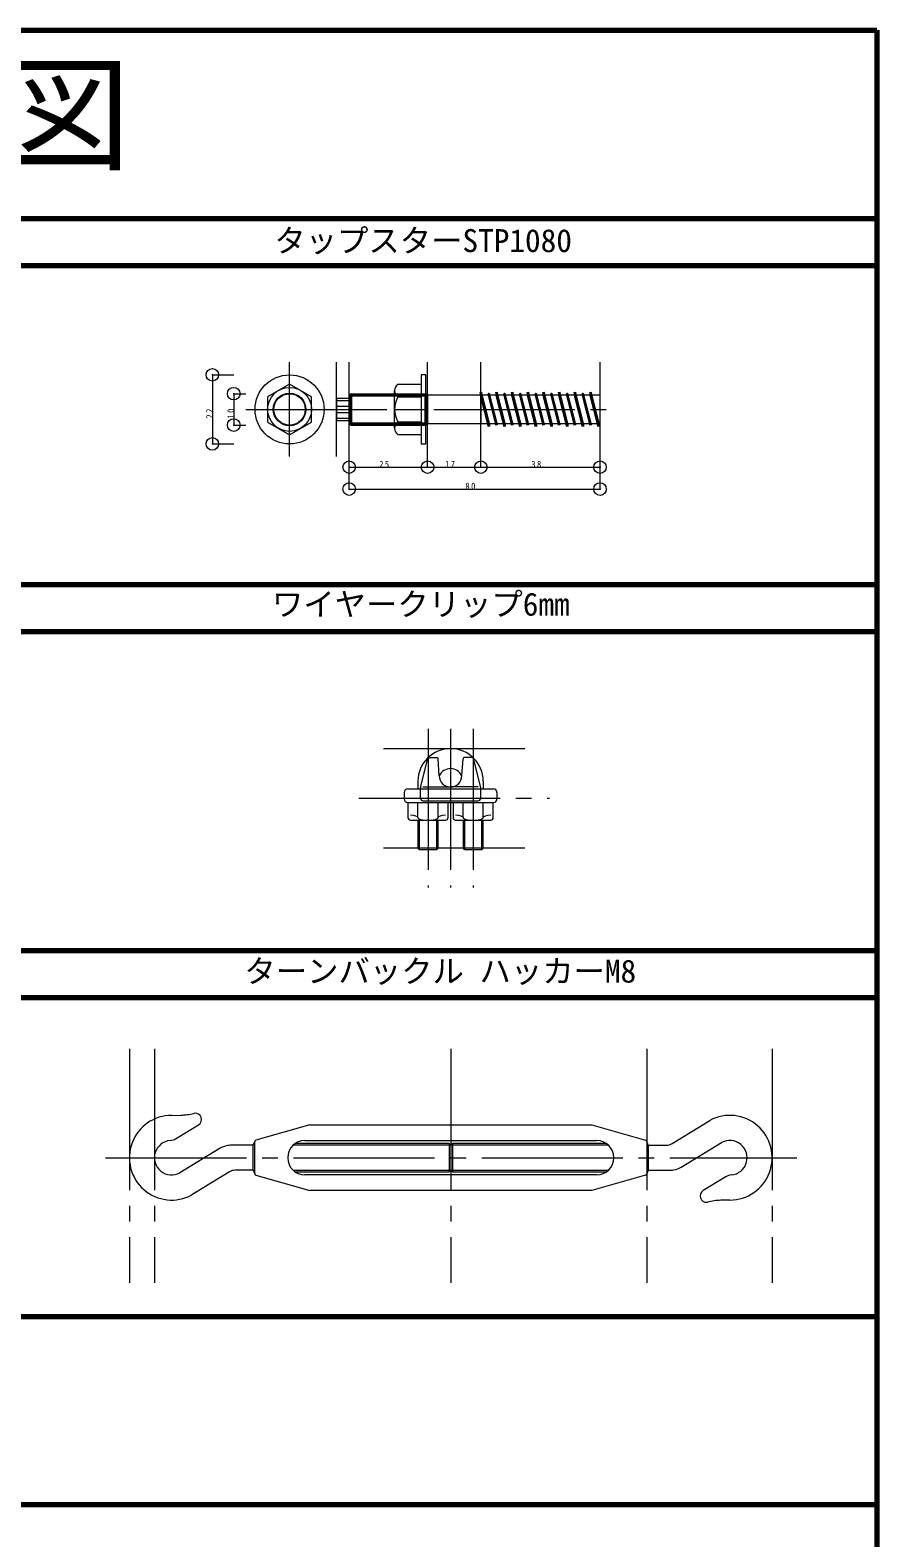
# Model space of a CAD drawing. Units: millimetres, scale not verified, with parts at other scales. Extents: x -31726 to 17675, y -6980 to 6925.
# Drawn here: x 7234 to 9934, y 2065 to 6870 of the extents above; entities that cross this region are included whole.
import ezdxf
from ezdxf.enums import TextEntityAlignment as Align

# ---------------------------------------------------------------- set-up
doc = ezdxf.new("R2010")
doc.units = ezdxf.units.MM
doc.header["$LTSCALE"] = 50
doc.header["$PDMODE"] = 32
doc.header["$PDSIZE"] = 40
doc.linetypes.add('CHAIN2', pattern=[12, 9, -1, 1, -1])
for name, color, linetype, lineweight in [('0-2_建具', 5, 'Continuous', 18), ('0-5_文字', 7, 'Continuous', 18), ('0-6_寸法', 7, 'Continuous', 18), ('0-7', 7, 'Continuous', 18), ('0-C', 5, 'CHAIN2', 18), ('0-F_枠', 7, 'Continuous', 70)]:
    doc.layers.add(name, color=color, linetype=linetype, lineweight=lineweight)
doc.styles.add('ＭＳ ゴシック', font='')
doc.styles.get('ＭＳ ゴシック').set_extended_font_data('MS Gothic')

msp = doc.modelspace()

# ---------------------------------------------------------------- linework, layer by layer
at = {"layer": '0-2_建具', "color": 3}
for p, q in [((7814.72, 5771.68), (7882.85, 5771.68)), ((7814.72, 5771.68), (7814.72, 5551.68)), ((7882.85, 5711.68), (7920.97, 5711.68)), ((7882.85, 5711.68), (7882.85, 5611.68)), ((8210.99, 5689.68), (8250.99, 5689.68)), ((8210.99, 5671.68), (8250.99, 5671.68)), ((8250.99, 5706.68), (8255.99, 5711.68)), ((8250.99, 5706.68), (8250.99, 5616.68)), ((8255.99, 5711.68), (8495.99, 5711.68)), ((8500.99, 5706.68), (8495.99, 5711.68)), ((9050.99, 5706.68), (8500.99, 5706.68)), ((8500.99, 5706.68), (8500.99, 5616.68)), ((8670.99, 5706.68), (8670.99, 5616.68)), ((9050.99, 5616.68), (9050.99, 5706.68)), ((8210.99, 5651.68), (8250.99, 5651.68)), ((8210.99, 5633.68), (8250.99, 5633.68)), ((8210.99, 5626.68), (8250.99, 5626.68)), ((7882.85, 5611.68), (7920.97, 5611.68)), ((8250.99, 5616.68), (8255.99, 5611.68)), ((8255.99, 5611.68), (8495.99, 5611.68)), ((8495.99, 5611.68), (8500.99, 5616.68)), ((8500.99, 5616.68), (9050.99, 5616.68)), ((7814.72, 5551.68), (7882.85, 5551.68)), ((8250.99, 5477.58), (8250.99, 5511.68)), ((8500.99, 5477.58), (8500.99, 5511.68)), ((8670.99, 5477.58), (8670.99, 5511.68)), ((9050.99, 5477.58), (9050.99, 5511.68)), ((8250.99, 5477.58), (8500.99, 5477.58)), ((8250.99, 5407.62), (8250.99, 5477.58)), ((8500.99, 5477.58), (8670.99, 5477.58)), ((8670.99, 5477.58), (9050.99, 5477.58)), ((9050.99, 5407.62), (9050.99, 5477.58)), ((8250.99, 5407.62), (9050.99, 5407.62))]:
    msp.add_line(p, q, dxfattribs=at)
at = {"layer": '0-2_建具', "color": 134}
for p, q in [((8395.99, 5601.68), (8395.99, 5721.68)), ((8405.99, 5741.68), (8480.99, 5741.68)), ((8405.99, 5701.68), (8480.99, 5701.68)), ((8405.99, 5621.68), (8480.99, 5621.68)), ((8405.99, 5581.68), (8480.99, 5581.68))]:
    msp.add_line(p, q, dxfattribs=at)
at = {"layer": '0-2_建具', "color": 4, "lineweight": 35}
for p, q in [((8250.99, 5706.68), (8500.99, 5706.68)), ((8255.99, 5711.68), (8255.99, 5611.68)), ((8495.99, 5611.68), (8495.99, 5711.68)), ((8695.99, 5616.68), (8670.99, 5716.68)), ((8670.99, 5716.68), (8670.99, 5706.68)), ((8670.99, 5706.68), (8695.99, 5606.68)), ((8745.99, 5616.68), (8720.99, 5716.68)), ((8720.99, 5716.68), (8720.99, 5706.68)), ((8720.99, 5706.68), (8745.99, 5606.68)), ((8795.99, 5616.68), (8770.99, 5716.68)), ((8770.99, 5716.68), (8770.99, 5706.68)), ((8770.99, 5706.68), (8795.99, 5606.68)), ((8845.99, 5616.68), (8820.99, 5716.68)), ((8820.99, 5716.68), (8820.99, 5706.68)), ((8820.99, 5706.68), (8845.99, 5606.68)), ((8895.99, 5616.68), (8870.99, 5716.68)), ((8870.99, 5716.68), (8870.99, 5706.68)), ((8870.99, 5706.68), (8895.99, 5606.68)), ((8945.99, 5616.68), (8920.99, 5716.68)), ((8920.99, 5716.68), (8920.99, 5706.68)), ((8920.99, 5706.68), (8945.99, 5606.68)), ((8995.99, 5616.68), (8970.99, 5716.68)), ((8970.99, 5716.68), (8970.99, 5706.68)), ((8970.99, 5706.68), (8995.99, 5606.68)), ((9045.99, 5616.68), (9020.99, 5716.68)), ((9020.99, 5716.68), (9020.99, 5706.68)), ((9020.99, 5706.68), (9045.99, 5606.68)), ((8250.99, 5616.68), (8500.99, 5616.68)), ((8695.99, 5616.68), (8695.99, 5606.68)), ((8745.99, 5616.68), (8745.99, 5606.68)), ((8795.99, 5616.68), (8795.99, 5606.68)), ((8845.99, 5616.68), (8845.99, 5606.68)), ((8895.99, 5616.68), (8895.99, 5606.68)), ((8945.99, 5616.68), (8945.99, 5606.68)), ((8995.99, 5616.68), (8995.99, 5606.68)), ((9045.99, 5616.68), (9045.99, 5606.68))]:
    msp.add_line(p, q, dxfattribs=at)
at = {"layer": '0-2_建具', "color": 134}
for points in [[(8495.99, 5551.68), (8495.99, 5771.68), (8480.99, 5771.68)], [(8480.99, 5771.68), (8480.99, 5551.68), (8495.99, 5551.68)]]:
    msp.add_lwpolyline(points, dxfattribs=at)
msp.add_lwpolyline([(8060.99, 5580.85), (8130.99, 5621.27), (8130.99, 5702.1), (8060.99, 5742.51), (7990.99, 5702.1), (7990.99, 5621.27)], close=True, dxfattribs=at)
at = {"layer": '0-2_建具', "color": 3}
msp.add_lwpolyline([(8250.99, 5696.68), (8210.99, 5696.68), (8210.99, 5626.68)], dxfattribs=at)
at = {"layer": '0-2_建具', "color": 4, "lineweight": 35}
for points in [[(8720.99, 5611.68), (8720.99, 5616.68), (8695.99, 5711.68), (8695.99, 5706.68)], [(8770.99, 5611.68), (8770.99, 5616.68), (8745.99, 5711.68), (8745.99, 5706.68)], [(8820.99, 5611.68), (8820.99, 5616.68), (8795.99, 5711.68), (8795.99, 5706.68)], [(8870.99, 5611.68), (8870.99, 5616.68), (8845.99, 5711.68), (8845.99, 5706.68)], [(8920.99, 5611.68), (8920.99, 5616.68), (8895.99, 5711.68), (8895.99, 5706.68)], [(8970.99, 5611.68), (8970.99, 5616.68), (8945.99, 5711.68), (8945.99, 5706.68)], [(9020.99, 5611.68), (9020.99, 5616.68), (8995.99, 5711.68), (8995.99, 5706.68)]]:
    msp.add_lwpolyline(points, close=True, dxfattribs=at)
at = {"layer": '0-2_建具', "color": 134}
for radius in [110, 70, 52, 50]:
    msp.add_circle((8060.99, 5661.68), radius, dxfattribs=at)
for centre, radius, start, end in [((8420.99, 5721.68), 25, 126.8699, 233.1301), ((8480.99, 5661.68), 85, 151.92751, 208.07249), ((8420.99, 5601.68), 25, 126.8699, 233.1301)]:
    msp.add_arc(centre, radius, start, end, dxfattribs=at)
at = {"layer": '0-2_建具', "color": 3}
for p in [(7814.72, 5771.68), (7882.85, 5711.68), (7882.85, 5611.68), (7814.72, 5551.68), (8250.99, 5477.58), (8500.99, 5477.58), (8670.99, 5477.58), (9050.99, 5477.58), (8250.99, 5407.62), (9050.99, 5407.62)]:
    msp.add_point(p, dxfattribs=at)
at = {"layer": '0-5_文字', "color": 3}
for p, q in [((7685, 3411.37), (7713.63, 3412.13)), ((7758.24, 3418.37), (7755.58, 3417.72)), ((7697.52, 3336.88), (7770.2, 3381.37)), ((8125, 3381.37), (7953.63, 3332.4)), ((8125, 3381.37), (9025, 3381.37)), ((9025, 3381.37), (9196.38, 3332.4)), ((9281.03, 3321.17), (9400.84, 3395.14)), ((7945, 3316.37), (7877.87, 3316.37)), ((7945, 3316.37), (7950, 3327.59)), ((7945, 3236.37), (7945, 3316.37)), ((7950, 3225.14), (7950, 3327.59)), ((9077.75, 3316.37), (8072.25, 3316.37)), ((8570, 3321.37), (8078.38, 3321.37)), ((8110, 3331.37), (9040, 3331.37)), ((8570, 3321.37), (8570, 3231.37)), ((8575, 3316.37), (8575, 3236.37)), ((9071.63, 3321.37), (8580, 3321.37)), ((8580, 3321.37), (8580, 3231.37)), ((9205, 3316.37), (9200, 3327.59)), ((9200, 3327.59), (9200, 3225.14)), ((9205, 3316.37), (9262.02, 3316.37)), ((9205, 3316.37), (9205, 3236.37)), ((9310.16, 3245.98), (9438.86, 3324.76)), ((7839.85, 3306.75), (7711.14, 3227.98)), ((7868.97, 3231.56), (7749.17, 3157.59)), ((7945, 3236.37), (7887.99, 3236.37)), ((7945, 3236.37), (7950, 3225.14)), ((7953.63, 3220.33), (8125, 3171.37)), ((8072.25, 3236.37), (9077.75, 3236.37)), ((8078.38, 3231.37), (8570, 3231.37)), ((9040, 3221.37), (8110, 3221.37)), ((9196.38, 3220.33), (9025, 3171.37)), ((9205, 3236.37), (9200, 3225.14)), ((9205, 3236.37), (9272.14, 3236.37)), ((9452.49, 3215.85), (9379.81, 3171.37)), ((9025, 3171.37), (8125, 3171.37)), ((9391.76, 3134.37), (9394.43, 3135.01)), ((9465, 3141.37), (9436.38, 3140.61))]:
    msp.add_line(p, q, dxfattribs=at)
for points in [[(8570, 3321.37), (8575, 3316.37), (8580, 3321.37)], [(8570, 3231.37), (8575, 3236.37), (8580, 3231.37), (9071.63, 3231.37)]]:
    msp.add_lwpolyline(points, dxfattribs=at)
for centre, radius, start, end in [((7708.32, 3612.06), 200, 271.52118, 283.66682), ((7759.76, 3398.42), 20, 301.46975, 94.34211), ((7685, 3276.37), 135, 90, 298.37683), ((9465, 3276.37), 135, 270, 118.37683), ((7685, 3276.37), 55, 95.0528, 298.37683), ((7676.64, 3371), 40, 275.05279, 301.46975), ((7877.87, 3236.37), 80, 90, 118.37683), ((7955, 3327.59), 5, 105.9454, 180), ((8110, 3276.37), 55, 90, 270), ((9040, 3276.37), 55, 270, 90), ((9195, 3327.59), 5, 0, 74.0546), ((9262.02, 3356.37), 40, 270, 298.37683), ((9465, 3276.37), 55, 275.05279, 118.37683), ((7887.99, 3196.37), 40, 90, 118.37683), ((7955, 3225.14), 5, 180, 254.0546), ((9195, 3225.14), 5, 285.9454, 360), ((9272.14, 3316.37), 80, 270, 298.37683), ((9473.37, 3181.74), 40, 95.0528, 121.46975), ((9390.25, 3154.31), 20, 121.46975, 274.34211), ((9441.69, 2940.68), 200, 91.52118, 103.66682)]:
    msp.add_arc(centre, radius, start, end, dxfattribs=at)
at = {"layer": '0-6_寸法', "color": 3}
for p, q in [((8479.15, 4461.04), (8501.62, 4548.55)), ((8505.5, 4551.55), (8530.66, 4551.55)), ((8538.39, 4493.94), (8534.65, 4547.83)), ((8610.39, 4493.94), (8614.14, 4547.83)), ((8643.29, 4551.55), (8618.13, 4551.55)), ((8669.64, 4461.04), (8647.17, 4548.55)), ((8470.39, 4476.5), (8470.39, 4452.5)), ((8678.39, 4476.5), (8678.39, 4452.5)), ((8426.39, 4440.5), (8426.39, 4420.5)), ((8438.39, 4452.5), (8710.39, 4452.5)), ((8478.39, 4422.1), (8478.39, 4455.07)), ((8486.39, 4458.1), (8574.39, 4458.1)), ((8662.39, 4458.1), (8574.39, 4458.1)), ((8670.39, 4422.1), (8670.39, 4455.07)), ((8722.39, 4440.5), (8722.39, 4420.5)), ((8438.39, 4408.5), (8710.39, 4408.5)), ((8438.39, 4408.5), (8438.39, 4360.5)), ((8470.39, 4360.5), (8470.39, 4408.5)), ((8486.39, 4414.1), (8662.39, 4414.1)), ((8534.39, 4360.5), (8534.39, 4408.5)), ((8566.39, 4360.5), (8566.39, 4408.5)), ((8582.39, 4408.5), (8582.39, 4360.5)), ((8614.39, 4360.5), (8614.39, 4408.5)), ((8678.39, 4360.5), (8678.39, 4408.5)), ((8710.39, 4360.5), (8710.39, 4408.5)), ((8446.39, 4352.5), (8558.39, 4352.5)), ((8474.39, 4352.5), (8474.39, 4258.9)), ((8530.39, 4258.9), (8530.39, 4352.5)), ((8590.39, 4352.5), (8702.39, 4352.5)), ((8614.39, 4352.5), (8614.39, 4264.5)), ((8618.39, 4352.5), (8618.39, 4258.9)), ((8678.39, 4264.5), (8678.39, 4352.5)), ((8474.39, 4258.9), (8470.39, 4264.5)), ((8474.39, 4258.9), (8530.39, 4258.9)), ((8534.39, 4264.5), (8530.39, 4258.9)), ((8618.39, 4258.9), (8614.39, 4264.5)), ((8614.39, 4264.5), (8678.39, 4264.5)), ((8618.39, 4258.9), (8674.39, 4258.9))]:
    msp.add_line(p, q, dxfattribs=at)
for points in [[(8470.39, 4352.5), (8470.39, 4264.5), (8534.39, 4264.5), (8534.39, 4352.5)], [(8678.39, 4264.5), (8674.39, 4258.9), (8674.39, 4352.5)]]:
    msp.add_lwpolyline(points, dxfattribs=at)
for centre, radius, start, end in [((8574.39, 4476.5), 104, 0, 180), ((8505.5, 4547.55), 4, 90, 165.59599), ((8530.66, 4547.55), 4, 3.97216, 90), ((8618.13, 4547.55), 4, 90, 176.02784), ((8643.29, 4547.55), 4, 14.40401, 90), ((8574.39, 4476.5), 40, 25.84315, 154.15685), ((8574.39, 4494.1), 36, 180.26044, 359.73956), ((8438.39, 4440.5), 12, 90, 180), ((8502.39, 4455.07), 24, 165.59599, 180), ((8486.39, 4422.1), 8, 180, 270), ((8662.39, 4422.1), 8, 270, 0), ((8646.39, 4455.07), 24, 0, 14.40401), ((8710.39, 4440.5), 12, 0, 90), ((8438.39, 4420.5), 12, 180, 270), ((8710.39, 4420.5), 12, 270, 0), ((8446.39, 4360.5), 8, 180, 270), ((8558.39, 4360.5), 8, 270, 0), ((8590.39, 4360.5), 8, 180, 270), ((8702.39, 4360.5), 8, 270, 0)]:
    msp.add_arc(centre, radius, start, end, dxfattribs=at)
for centre, major_axis, start_param, end_param in [((8438.39, 4360.5), (32, 0), 6.2831853, 7.6013014), ((8502.39, 4360.5), (-32, 0), 6.2831853, 9.424778), ((8566.39, 4360.5), (32, 0), 1.8234766, 3.1415927), ((8582.39, 4360.5), (32, 0), 6.2831853, 7.6013014), ((8646.39, 4360.5), (-32, 0), 6.2831853, 9.424778), ((8710.39, 4360.5), (32, 0), 1.8234766, 3.1415927)]:
    msp.add_ellipse(centre, major_axis=major_axis, ratio=0.25, start_param=start_param, end_param=end_param, dxfattribs=at)
at = {"layer": '0-C'}
for p, q in [((8060.99, 5511.68), (8060.99, 5811.68)), ((8210.99, 5511.68), (8210.99, 5811.68)), ((8250.99, 5511.68), (8250.99, 5811.68)), ((8500.99, 5511.68), (8500.99, 5811.68)), ((8670.99, 5511.68), (8670.99, 5811.68)), ((9050.99, 5511.68), (9050.99, 5811.68)), ((7920.97, 5661.68), (9110.99, 5661.68)), ((8395.99, 5661.68), (8495.99, 5661.68)), ((8502.39, 4643.53), (8502.39, 4137.37)), ((8574.39, 4643.53), (8574.39, 4137.37)), ((8646.39, 4643.53), (8646.39, 4137.37)), ((8360.92, 4580.5), (8821.24, 4580.5)), ((8282.19, 4422.5), (8890.04, 4422.5)), ((8360.92, 4264.5), (8821.24, 4264.5)), ((7550, 3623.03), (7550, 2877.31)), ((7630, 3623.03), (7630, 2877.31)), ((8575, 3623.03), (8575, 2877.31)), ((9200, 3623.03), (9200, 2877.31)), ((9600, 3623.03), (9600, 2877.31)), ((7473.61, 3276.37), (9679.13, 3276.37))]:
    msp.add_line(p, q, dxfattribs=at)
at = {"layer": '0-F_枠'}
for p, q in [((-10066.1, 6870.47), (9933.9, 6870.47)), ((9933.9, 6870.47), (9933.9, -6979.53)), ((-10066.1, 6270.47), (9933.9, 6270.47)), ((1633.9, 6120.47), (9933.9, 6120.47)), ((1633.9, 5103.8), (9933.9, 5103.8)), ((1633.9, 4953.8), (9933.9, 4953.8)), ((1633.9, 3937.13), (9933.9, 3937.13)), ((1633.9, 3787.13), (9933.9, 3787.13)), ((1633.9, 2770.47), (9933.9, 2770.47)), ((1633.9, 2170.47), (9933.9, 2170.47))]:
    msp.add_line(p, q, dxfattribs=at)

# ---------------------------------------------------------------- texts
at = {"layer": '0-2_建具', "color": 3, "char_height": 21.99, "attachment_point": 7, "rotation": 90, "style": 'ＭＳ ゴシック'}
for s, insert in [('\\T1.36;\\W0.9;22', (7816.72, 5632.43)), ('\\T1.36;\\W0.9;10', (7884.85, 5632.43))]:
    msp.add_mtext(s, dxfattribs=dict(at, insert=insert))
at = {"layer": '0-2_建具', "color": 3, "char_height": 21.99, "attachment_point": 7, "style": 'ＭＳ ゴシック'}
for s, insert in [('\\T1.36;\\W0.9;25', (8346.74, 5475.58)), ('\\T1.36;\\W0.9;17', (8556.74, 5475.58)), ('\\T1.36;\\W0.9;38', (8831.74, 5475.58)), ('\\T1.36;\\W0.9;80', (8621.74, 5405.62))]:
    msp.add_mtext(s, dxfattribs=dict(at, insert=insert))
at = {"layer": '0-7', "color": 3, "style": 'ＭＳ ゴシック', "width": 1.1}
msp.add_text('ツタネット詳細図', height=293.3, dxfattribs=at).set_placement((4037.51, 6366.61), align=Align.BOTTOM_LEFT)
at = {"layer": '0-7', "color": 3, "style": 'ＭＳ ゴシック'}
for s, p in [('タップスターSTP1080', (8012.39, 6141.01)), ('ワイヤークリップ6mm', (8004.62, 4982.05)), ('ターンバックル ハッカーM8', (7916.82, 3812.47))]:
    msp.add_text(s, height=73.31, dxfattribs=at).set_placement(p, align=Align.BOTTOM_LEFT)

doc.saveas('drawing.dxf')
